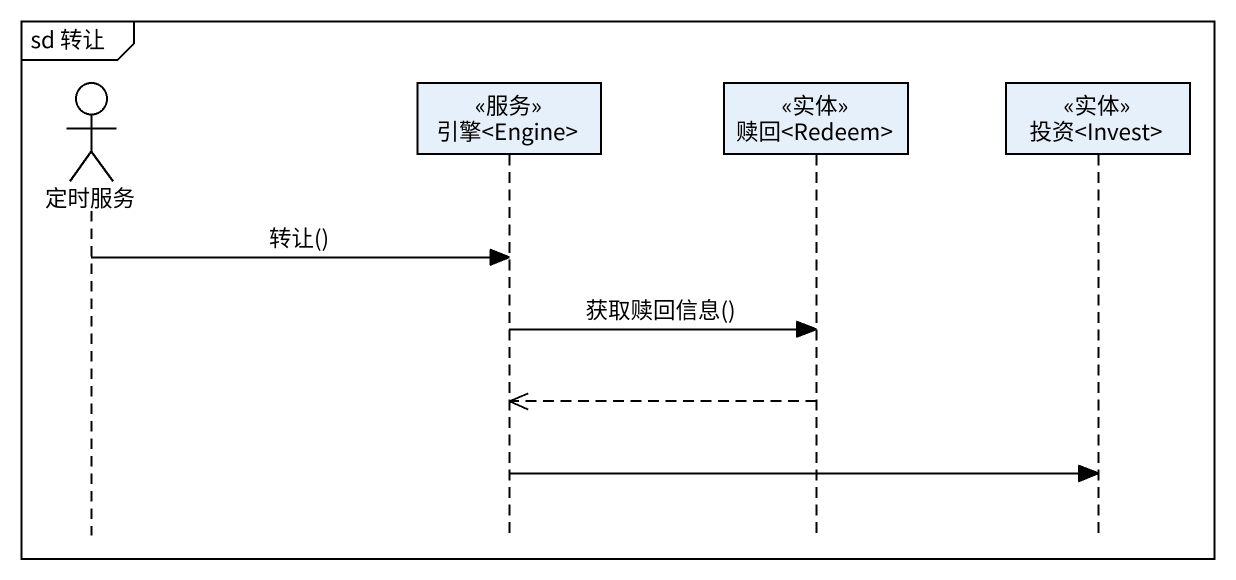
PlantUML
@startuml
mainframe sd 转让
hide footbox
actor 定时服务
participant "引擎<Engine>" as 引擎_Engine <<服务>>
participant "赎回<Redeem>" as 赎回_Redeem <<实体>>
participant "投资<Invest>" as 投资_Invest <<实体>>

定时服务 -> 引擎_Engine : 转让()
引擎_Engine -> 赎回_Redeem : 获取赎回信息()
赎回_Redeem -->> 引擎_Engine
引擎_Engine -> 投资_Invest
@enduml
